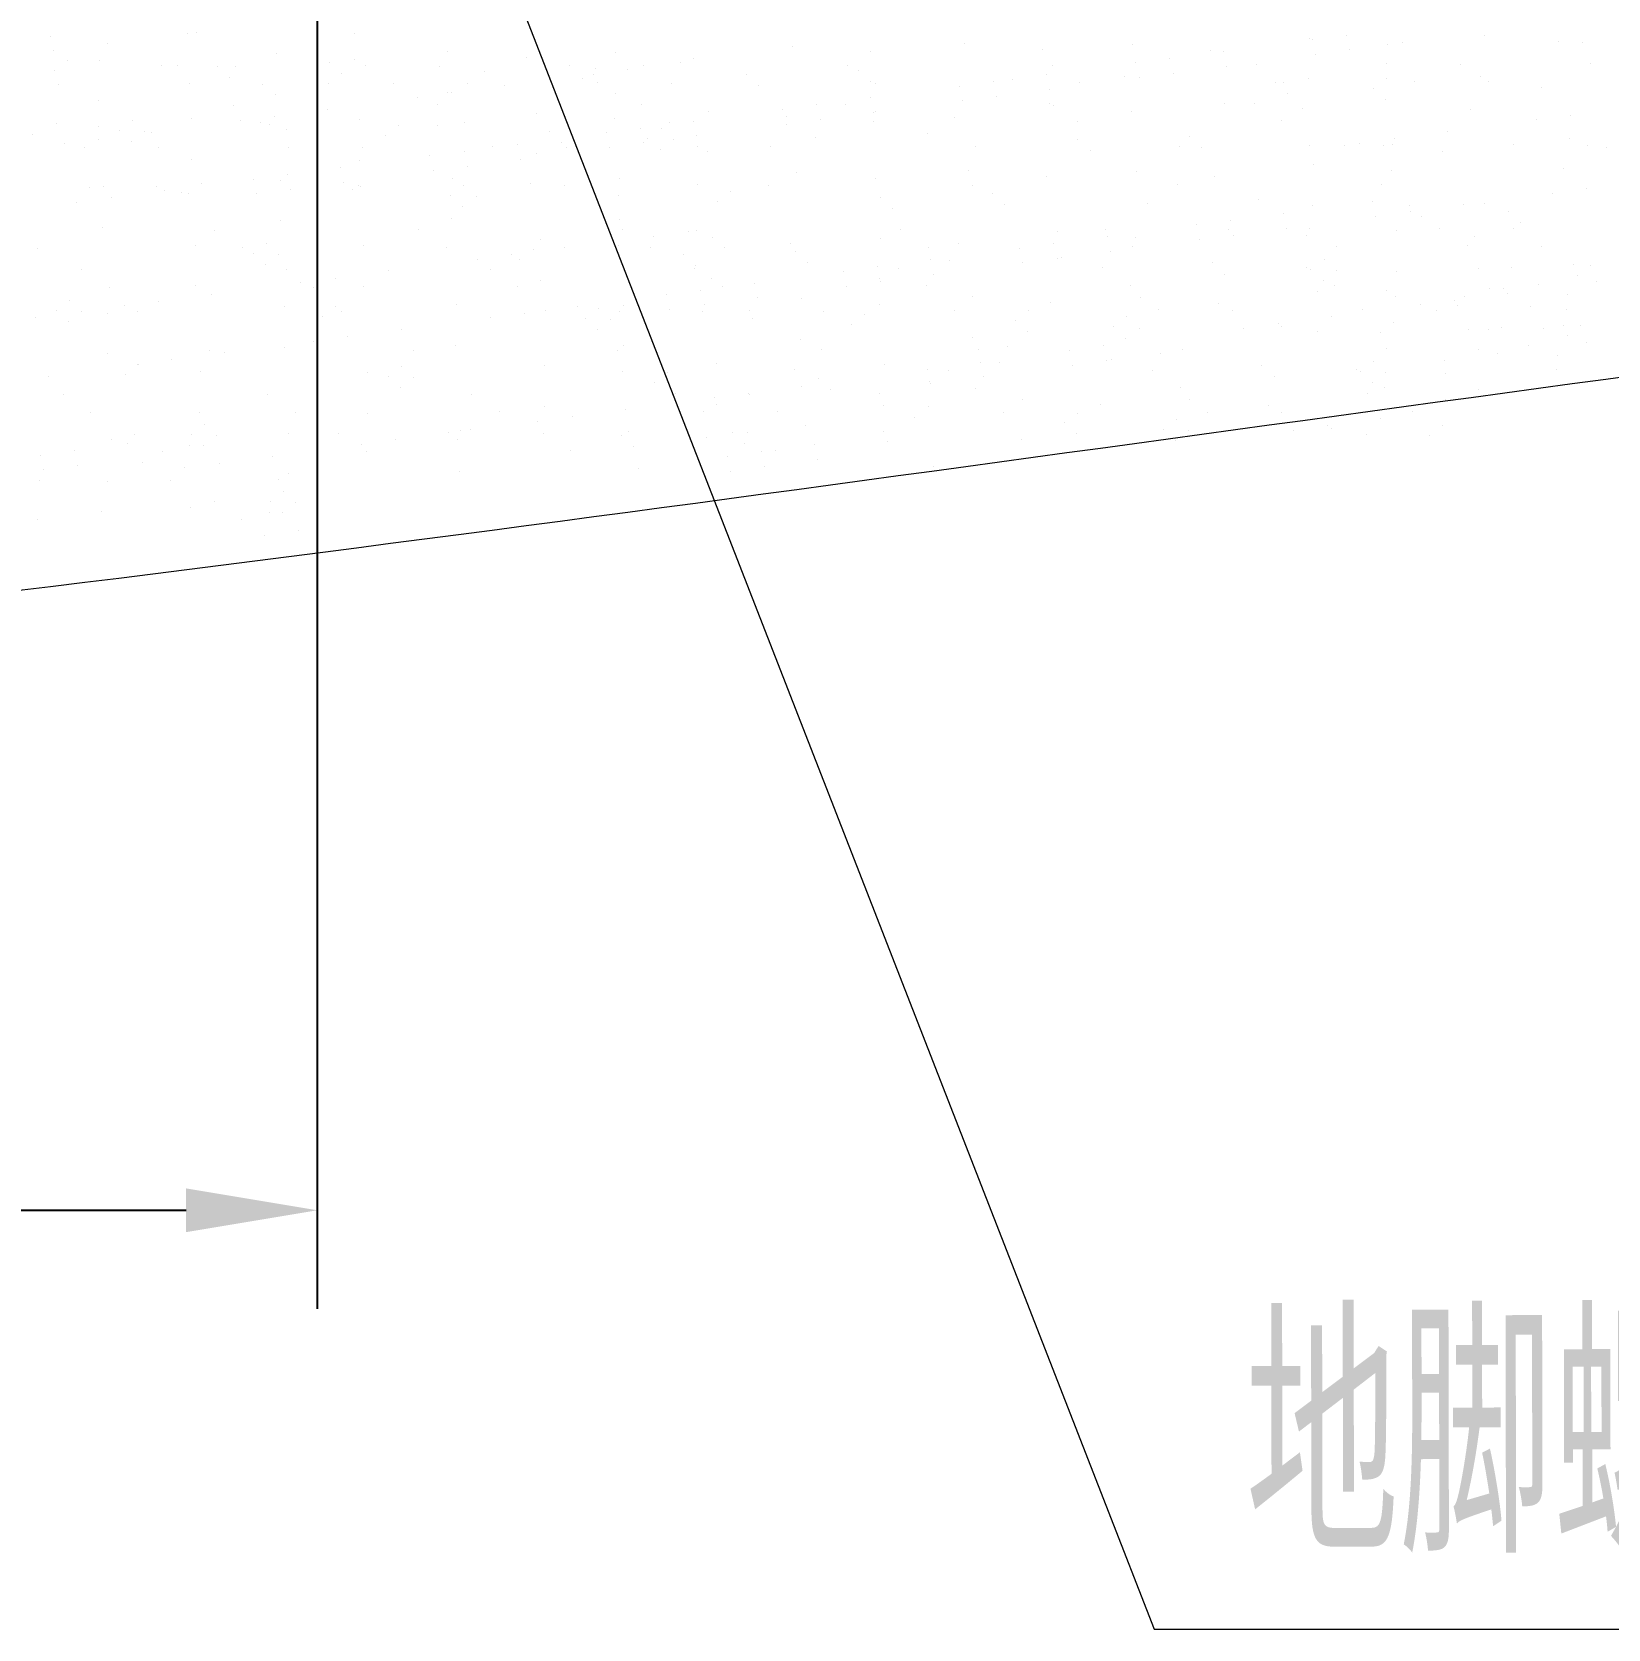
# Model space of a CAD drawing. Header units: millimetres. Extents: x -394 to 6212, y -2458 to 809.
# Drawn here: x 4897.46 to 4921.5, y -2286.55 to -2262.21 of the extents above; entities that cross this region are included whole.
import ezdxf

# ---------------------------------------------------------------- set-up
doc = ezdxf.new("R2010")
doc.units = ezdxf.units.MM
doc.layers.add('2', color=2, linetype='Continuous', lineweight=18, true_color=0xffff00)
doc.layers.add('LAYER2', color=2, linetype='Continuous', lineweight=25)
doc.styles.add('STYLE1', font='txt.shx', dxfattribs={"width": 0.67, "bigfont": 'hztxt.shx'})

msp = doc.modelspace()

# ---------------------------------------------------------------- linework, layer by layer
at = {"layer": '2'}
for p, q in [((4897.4755, -2242.6919), (4914.57952, -2286.5549)), ((4897.74722, -2262.27005), (4897.74722, -2262.27005)), ((4899.83178, -2262.22421), (4899.83178, -2262.22421)), ((4899.96658, -2262.2098), (4899.96658, -2262.2098)), ((4902.38987, -2262.23648), (4902.38987, -2262.23648)), ((4916.94317, -2262.30547), (4916.94317, -2262.30547)), ((4916.99111, -2262.3257), (4916.99111, -2262.3257)), ((4917.51162, -2262.25717), (4917.51162, -2262.25717)), ((4919.61253, -2262.26478), (4919.61253, -2262.26478)), ((4897.79531, -2262.49565), (4897.79531, -2262.49565)), ((4898.6083, -2262.38862), (4898.6083, -2262.38862)), ((4901.19002, -2262.54233), (4901.19002, -2262.54233)), ((4903.80761, -2262.50894), (4903.80761, -2262.50894)), ((4906.3657, -2262.52121), (4906.3657, -2262.52121)), ((4909.0666, -2262.4239), (4909.0666, -2262.4239)), ((4910.25809, -2262.51086), (4910.25809, -2262.51086)), ((4911.68419, -2262.39051), (4911.68419, -2262.39051)), ((4912.87568, -2262.47747), (4912.87568, -2262.47747)), ((4914.24228, -2262.40278), (4914.24228, -2262.40278)), ((4915.43377, -2262.48974), (4915.43377, -2262.48974)), ((4915.63283, -2262.50452), (4915.63283, -2262.50452)), ((4917.03921, -2262.55129), (4917.03921, -2262.55129)), ((4917.55972, -2262.48277), (4917.55972, -2262.48277)), ((4918.13466, -2262.39243), (4918.13466, -2262.39243)), ((4918.3727, -2262.37574), (4918.3727, -2262.37574)), ((4920.75225, -2262.35904), (4920.75225, -2262.35904)), ((4921.11697, -2262.36245), (4921.11697, -2262.36245)), ((4897.80131, -2262.79128), (4897.80131, -2262.79128)), ((4898.0004, -2262.63934), (4898.0004, -2262.63934)), ((4898.48913, -2262.63964), (4898.48913, -2262.63964)), ((4899.43858, -2262.72639), (4899.43858, -2262.72639)), ((4899.68062, -2262.72659), (4899.68062, -2262.72659)), ((4900.29831, -2262.72798), (4900.29831, -2262.72798)), ((4900.56469, -2262.73501), (4900.56469, -2262.73501)), ((4901.80276, -2262.82565), (4901.80276, -2262.82565)), ((4902.00185, -2262.67372), (4902.00185, -2262.67372)), ((4902.38151, -2262.62928), (4902.38151, -2262.62928)), ((4902.55272, -2262.72073), (4902.55272, -2262.72073)), ((4903.67883, -2262.72935), (4903.67883, -2262.72935)), ((4904.35875, -2262.8164), (4904.35875, -2262.8164)), ((4904.99911, -2262.59589), (4904.99911, -2262.59589)), ((4905.66686, -2262.71507), (4905.66686, -2262.71507)), ((4906.06228, -2262.76213), (4906.06228, -2262.76213)), ((4906.54836, -2262.78244), (4906.54836, -2262.78244)), ((4906.79297, -2262.72369), (4906.79297, -2262.72369)), ((4907.36135, -2262.67541), (4907.36135, -2262.67541)), ((4907.5572, -2262.60816), (4907.5572, -2262.60816)), ((4909.90711, -2262.71803), (4909.90711, -2262.71803)), ((4910.06373, -2262.7965), (4910.06373, -2262.7965)), ((4913.02126, -2262.71237), (4913.02126, -2262.71237)), ((4914.29934, -2262.68008), (4914.29934, -2262.68008)), ((4914.81985, -2262.61155), (4914.81985, -2262.61155)), ((4915.68093, -2262.73012), (4915.68093, -2262.73012)), ((4916.1354, -2262.70671), (4916.1354, -2262.70671)), ((4918.12343, -2262.69243), (4918.12343, -2262.69243)), ((4919.24954, -2262.70105), (4919.24954, -2262.70105)), ((4921.23757, -2262.68677), (4921.23757, -2262.68677)), ((4897.87224, -2263.00931), (4897.87224, -2263.00931)), ((4899.86027, -2262.99504), (4899.86027, -2262.99504)), ((4900.48263, -2262.89688), (4900.48263, -2262.89688)), ((4900.98638, -2263.00366), (4900.98638, -2263.00366)), ((4901.98708, -2262.99455), (4901.98708, -2262.99455)), ((4902.18617, -2262.84261), (4902.18617, -2262.84261)), ((4902.97442, -2262.98938), (4902.97442, -2262.98938)), ((4904.10053, -2262.998), (4904.10053, -2262.998)), ((4904.66958, -2263.02979), (4904.66958, -2263.02979)), ((4905.86319, -2262.91407), (4905.86319, -2262.91407)), ((4906.02785, -2262.85097), (4906.02785, -2262.85097)), ((4906.08856, -2262.98372), (4906.08856, -2262.98372)), ((4907.21467, -2262.99234), (4907.21467, -2262.99234)), ((4908.3602, -2262.85077), (4908.3602, -2262.85077)), ((4908.54452, -2263.01967), (4908.54452, -2263.01967)), ((4910.24805, -2262.9654), (4910.24805, -2262.9654)), ((4910.32881, -2262.98668), (4910.32881, -2262.98668)), ((4911.60757, -2263.03445), (4911.60757, -2263.03445)), ((4912.12808, -2262.96593), (4912.12808, -2262.96593)), ((4912.42063, -2262.93919), (4912.42063, -2262.93919)), ((4912.94106, -2262.8589), (4912.94106, -2262.8589)), ((4913.44295, -2262.98102), (4913.44295, -2262.98102)), ((4914.12416, -2262.88492), (4914.12416, -2262.88492)), ((4914.34744, -2262.90567), (4914.34744, -2262.90567)), ((4914.86795, -2262.83715), (4914.86795, -2262.83715)), ((4916.42208, -2262.97356), (4916.42208, -2262.97356)), ((4916.55709, -2262.97536), (4916.55709, -2262.97536)), ((4916.93712, -2262.92495), (4916.93712, -2262.92495)), ((4917.92653, -2263.07123), (4917.92653, -2263.07123)), ((4918.12562, -2262.91929), (4918.12562, -2262.91929)), ((4918.54512, -2262.96108), (4918.54512, -2262.96108)), ((4919.55471, -2262.89156), (4919.55471, -2262.89156)), ((4919.67124, -2262.9697), (4919.67124, -2262.9697)), ((4920.48251, -2263.06198), (4920.48251, -2263.06198)), ((4898.48308, -2263.25911), (4898.48308, -2263.25911)), ((4901.18397, -2263.1618), (4901.18397, -2263.1618)), ((4903.33608, -2263.20534), (4903.33608, -2263.20534)), ((4903.64496, -2263.31786), (4903.64496, -2263.31786)), ((4903.80156, -2263.12841), (4903.80156, -2263.12841)), ((4903.85659, -2263.13682), (4903.85659, -2263.13682)), ((4906.35965, -2263.14068), (4906.35965, -2263.14068)), ((4906.7591, -2263.3122), (4906.7591, -2263.3122)), ((4909.87325, -2263.30655), (4909.87325, -2263.30655)), ((4910.24929, -2263.21328), (4910.24929, -2263.21328)), ((4911.65566, -2263.26005), (4911.65566, -2263.26005)), ((4912.17617, -2263.19153), (4912.17617, -2263.19153)), ((4912.98739, -2263.30089), (4912.98739, -2263.30089)), ((4912.98916, -2263.08449), (4912.98916, -2263.08449)), ((4915.65397, -2263.29471), (4915.65397, -2263.29471)), ((4916.10153, -2263.29523), (4916.10153, -2263.29523)), ((4916.6064, -2263.14246), (4916.6064, -2263.14246)), ((4918.11085, -2263.24013), (4918.11085, -2263.24013)), ((4898.99572, -2263.55139), (4898.99572, -2263.55139)), ((4899.90082, -2263.53156), (4899.90082, -2263.53156)), ((4900.53082, -2263.32352), (4900.53082, -2263.32352)), ((4900.64431, -2263.55972), (4900.64431, -2263.55972)), ((4901.16482, -2263.4912), (4901.16482, -2263.4912)), ((4901.9778, -2263.38416), (4901.9778, -2263.38416)), ((4902.45891, -2263.54383), (4902.45891, -2263.54383)), ((4905.1598, -2263.44653), (4905.1598, -2263.44653)), ((4906.3513, -2263.53348), (4906.3513, -2263.53348)), ((4907.7774, -2263.41314), (4907.7774, -2263.41314)), ((4908.9158, -2263.38883), (4908.9158, -2263.38883)), ((4908.96889, -2263.50009), (4908.96889, -2263.50009)), ((4909.4363, -2263.32031), (4909.4363, -2263.32031)), ((4909.4844, -2263.5459), (4909.4844, -2263.5459)), ((4910.29738, -2263.43887), (4910.29738, -2263.43887)), ((4910.33549, -2263.42541), (4910.33549, -2263.42541)), ((4911.52698, -2263.51236), (4911.52698, -2263.51236)), ((4913.03638, -2263.3281), (4913.03638, -2263.3281)), ((4914.22787, -2263.41505), (4914.22787, -2263.41505)), ((4916.84546, -2263.38167), (4916.84546, -2263.38167)), ((4919.40355, -2263.39393), (4919.40355, -2263.39393)), ((4920.40871, -2263.54684), (4920.40871, -2263.54684)), ((4920.92922, -2263.47831), (4920.92922, -2263.47831)), ((4897.47651, -2263.77455), (4897.47651, -2263.77455)), ((4897.83837, -2263.59783), (4897.83837, -2263.59783)), ((4898.47472, -2263.65191), (4898.47472, -2263.65191)), ((4898.79663, -2263.70332), (4898.79663, -2263.70332)), ((4899.18004, -2263.72029), (4899.18004, -2263.72029)), ((4899.28603, -2263.73854), (4899.28603, -2263.73854)), ((4900.95252, -2263.59217), (4900.95252, -2263.59217)), ((4901.09232, -2263.61852), (4901.09232, -2263.61852)), ((4901.35262, -2263.69407), (4901.35262, -2263.69407)), ((4902.85707, -2263.79174), (4902.85707, -2263.79174)), ((4903.05615, -2263.63981), (4903.05615, -2263.63981)), ((4903.6504, -2263.63079), (4903.6504, -2263.63079)), ((4904.06666, -2263.58651), (4904.06666, -2263.58651)), ((4905.35407, -2263.72845), (4905.35407, -2263.72845)), ((4906.22402, -2263.74321), (4906.22402, -2263.74321)), ((4906.74453, -2263.67469), (4906.74453, -2263.67469)), ((4907.0576, -2263.67418), (4907.0576, -2263.67418)), ((4907.1808, -2263.58085), (4907.1808, -2263.58085)), ((4907.55752, -2263.56765), (4907.55752, -2263.56765)), ((4907.60561, -2263.79325), (4907.60561, -2263.79325)), ((4908.96389, -2263.61443), (4908.96389, -2263.61443)), ((4910.29494, -2263.5752), (4910.29494, -2263.5752)), ((4911.11804, -2263.7626), (4911.11804, -2263.7626)), ((4913.40908, -2263.56954), (4913.40908, -2263.56954)), ((4915.11949, -2263.79697), (4915.11949, -2263.79697)), ((4916.52323, -2263.56388), (4916.52323, -2263.56388)), ((4919.05044, -2263.72566), (4919.05044, -2263.72566)), ((4897.95254, -2263.9141), (4897.95254, -2263.9141)), ((4898.26424, -2263.96783), (4898.26424, -2263.96783)), ((4898.47304, -2263.84557), (4898.47304, -2263.84557)), ((4898.98095, -2263.87222), (4898.98095, -2263.87222)), ((4899.39035, -2263.97645), (4899.39035, -2263.97645)), ((4901.37838, -2263.96217), (4901.37838, -2263.96217)), ((4902.50449, -2263.97079), (4902.50449, -2263.97079)), ((4904.05276, -2264.02906), (4904.05276, -2264.02906)), ((4904.49252, -2263.95652), (4904.49252, -2263.95652)), ((4904.86574, -2263.92203), (4904.86574, -2263.92203)), ((4905.53839, -2263.89734), (4905.53839, -2263.89734)), ((4905.61863, -2263.96514), (4905.61863, -2263.96514)), ((4906.27212, -2263.96881), (4906.27212, -2263.96881)), ((4906.79263, -2263.90028), (4906.79263, -2263.90028)), ((4906.85852, -2263.82611), (4906.85852, -2263.82611)), ((4907.04284, -2263.99501), (4907.04284, -2263.99501)), ((4907.24192, -2263.84308), (4907.24192, -2263.84308)), ((4907.60666, -2263.95086), (4907.60666, -2263.95086)), ((4907.77135, -2264.03261), (4907.77135, -2264.03261)), ((4908.73277, -2263.95948), (4908.73277, -2263.95948)), ((4909.4145, -2263.81686), (4909.4145, -2263.81686)), ((4911.84692, -2263.95382), (4911.84692, -2263.95382)), ((4913.41595, -2263.85123), (4913.41595, -2263.85123)), ((4913.60027, -2264.02013), (4913.60027, -2264.02013)), ((4914.96106, -2263.94816), (4914.96106, -2263.94816)), ((4915.30381, -2263.96587), (4915.30381, -2263.96587)), ((4916.94909, -2263.93388), (4916.94909, -2263.93388)), ((4917.47639, -2263.93965), (4917.47639, -2263.93965)), ((4917.71694, -2263.90122), (4917.71694, -2263.90122)), ((4918.0752, -2263.9425), (4918.0752, -2263.9425)), ((4918.20601, -2263.92645), (4918.20601, -2263.92645)), ((4918.23745, -2263.83269), (4918.23745, -2263.83269)), ((4918.98084, -2264.03732), (4918.98084, -2264.03732)), ((4920.06323, -2263.92822), (4920.06323, -2263.92822)), ((4920.9069, -2263.82914), (4920.9069, -2263.82914)), ((4921.18934, -2263.93684), (4921.18934, -2263.93684)), ((4921.47784, -2263.97402), (4921.47784, -2263.97402)), ((4899.89477, -2264.15104), (4899.89477, -2264.15104)), ((4902.17397, -2264.27641), (4902.17397, -2264.27641)), ((4902.45286, -2264.16331), (4902.45286, -2264.16331)), ((4903.53225, -2264.09759), (4903.53225, -2264.09759)), ((4904.10085, -2264.25466), (4904.10085, -2264.25466)), ((4904.91384, -2264.14763), (4904.91384, -2264.14763)), ((4905.15376, -2264.066), (4905.15376, -2264.066)), ((4917.00616, -2264.2323), (4917.00616, -2264.2323)), ((4920.81525, -2264.28586), (4920.81525, -2264.28586)), ((4900.05003, -2264.51748), (4900.05003, -2264.51748)), ((4900.84048, -2264.45197), (4900.84048, -2264.45197)), ((4901.25301, -2264.46915), (4901.25301, -2264.46915)), ((4901.36099, -2264.38344), (4901.36099, -2264.38344)), ((4902.22207, -2264.50201), (4902.22207, -2264.50201)), ((4903.58035, -2264.32319), (4903.58035, -2264.32319)), ((4903.87061, -2264.43576), (4903.87061, -2264.43576)), ((4905.0621, -2264.52272), (4905.0621, -2264.52272)), ((4906.4287, -2264.44803), (4906.4287, -2264.44803)), ((4907.62019, -2264.53499), (4907.62019, -2264.53499)), ((4909.12959, -2264.35072), (4909.12959, -2264.35072)), ((4910.32108, -2264.43768), (4910.32108, -2264.43768)), ((4911.74718, -2264.31734), (4911.74718, -2264.31734)), ((4912.93867, -2264.40429), (4912.93867, -2264.40429)), ((4914.30527, -2264.32961), (4914.30527, -2264.32961)), ((4914.92719, -2264.53668), (4914.92719, -2264.53668)), ((4915.49676, -2264.41656), (4915.49676, -2264.41656)), ((4918.04133, -2264.53102), (4918.04133, -2264.53102)), ((4918.19766, -2264.31925), (4918.19766, -2264.31925)), ((4898.34649, -2264.57175), (4898.34649, -2264.57175)), ((4898.55212, -2264.56646), (4898.55212, -2264.56646)), ((4898.66921, -2264.73782), (4898.66921, -2264.73782)), ((4899.35648, -2264.56497), (4899.35648, -2264.56497)), ((4899.4822, -2264.63079), (4899.4822, -2264.63079)), ((4899.74361, -2264.65341), (4899.74361, -2264.65341)), ((4899.85094, -2264.66942), (4899.85094, -2264.66942)), ((4900.88857, -2264.67757), (4900.88857, -2264.67757)), ((4901.40908, -2264.60904), (4901.40908, -2264.60904)), ((4902.34794, -2264.60612), (4902.34794, -2264.60612)), ((4902.44451, -2264.55611), (4902.44451, -2264.55611)), ((4902.47062, -2264.55931), (4902.47062, -2264.55931)), ((4903.85239, -2264.70379), (4903.85239, -2264.70379)), ((4904.05148, -2264.55186), (4904.05148, -2264.55186)), ((4904.2358, -2264.72075), (4904.2358, -2264.72075)), ((4905.58476, -2264.55365), (4905.58476, -2264.55365)), ((4906.40838, -2264.69454), (4906.40838, -2264.69454)), ((4908.11191, -2264.64027), (4908.11191, -2264.64027)), ((4908.6989, -2264.54799), (4908.6989, -2264.54799)), ((4910.40983, -2264.72891), (4910.40983, -2264.72891)), ((4911.81305, -2264.54233), (4911.81305, -2264.54233)), ((4912.11336, -2264.67465), (4912.11336, -2264.67465)), ((4916.1738, -2264.76306), (4916.1738, -2264.76306)), ((4920.65298, -2264.66468), (4920.65298, -2264.66468)), ((4921.17349, -2264.59616), (4921.17349, -2264.59616)), ((4898.1487, -2264.80635), (4898.1487, -2264.80635)), ((4904.03671, -2264.87269), (4904.03671, -2264.87269)), ((4907.91282, -2264.79221), (4907.91282, -2264.79221)), ((4910.59415, -2264.89781), (4910.59415, -2264.89781)), ((4912.29768, -2264.84354), (4912.29768, -2264.84354)), ((4914.47026, -2264.81733), (4914.47026, -2264.81733)), ((4916.55483, -2264.97229), (4916.55483, -2264.97229)), ((4917.00011, -2264.85177), (4917.00011, -2264.85177)), ((4917.91311, -2264.79346), (4917.91311, -2264.79346)), ((4917.96121, -2265.01906), (4917.96121, -2265.01906)), ((4918.47171, -2264.8517), (4918.47171, -2264.8517)), ((4918.48171, -2264.95054), (4918.48171, -2264.95054)), ((4918.65603, -2265.0206), (4918.65603, -2265.0206)), ((4919.2947, -2264.8435), (4919.2947, -2264.8435)), ((4919.6177, -2264.81838), (4919.6177, -2264.81838)), ((4919.97616, -2264.94937), (4919.97616, -2264.94937)), ((4898.54607, -2265.18593), (4898.54607, -2265.18593)), ((4900.24621, -2265.23049), (4900.24621, -2265.23049)), ((4901.24696, -2265.08862), (4901.24696, -2265.08862)), ((4903.36035, -2265.22483), (4903.36035, -2265.22483)), ((4903.86456, -2265.05524), (4903.86456, -2265.05524)), ((4906.42265, -2265.0675), (4906.42265, -2265.0675)), ((4906.47449, -2265.21917), (4906.47449, -2265.21917)), ((4907.47036, -2265.25021), (4907.47036, -2265.25021)), ((4907.6006, -2265.22779), (4907.6006, -2265.22779)), ((4910.71474, -2265.22213), (4910.71474, -2265.22213)), ((4913.09937, -2265.25492), (4913.09937, -2265.25492)), ((4913.82888, -2265.21647), (4913.82888, -2265.21647)), ((4915.22134, -2265.14784), (4915.22134, -2265.14784)), ((4915.71696, -2265.22153), (4915.71696, -2265.22153)), ((4915.74185, -2265.07932), (4915.74185, -2265.07932)), ((4916.60293, -2265.19788), (4916.60293, -2265.19788)), ((4916.94303, -2265.21081), (4916.94303, -2265.21081)), ((4918.27505, -2265.2338), (4918.27505, -2265.2338)), ((4918.93106, -2265.19653), (4918.93106, -2265.19653)), ((4920.05717, -2265.20515), (4920.05717, -2265.20515)), ((4920.16048, -2265.11827), (4920.16048, -2265.11827)), ((4897.55376, -2265.5048), (4897.55376, -2265.5048)), ((4899.96382, -2265.45839), (4899.96382, -2265.45839)), ((4900.6679, -2265.49914), (4900.6679, -2265.49914)), ((4901.04535, -2265.42953), (4901.04535, -2265.42953)), ((4902.5219, -2265.47066), (4902.5219, -2265.47066)), ((4903.78204, -2265.49348), (4903.78204, -2265.49348)), ((4905.2228, -2265.37335), (4905.2228, -2265.37335)), ((4905.59157, -2265.49755), (4905.59157, -2265.49755)), ((4906.41429, -2265.4603), (4906.41429, -2265.4603)), ((4906.89619, -2265.48782), (4906.89619, -2265.48782)), ((4906.94985, -2265.31873), (4906.94985, -2265.31873)), ((4907.84039, -2265.33996), (4907.84039, -2265.33996)), ((4908.0223, -2265.49644), (4908.0223, -2265.49644)), ((4909.03188, -2265.42692), (4909.03188, -2265.42692)), ((4910.39848, -2265.35223), (4910.39848, -2265.35223)), ((4911.13644, -2265.49078), (4911.13644, -2265.49078)), ((4911.58997, -2265.43919), (4911.58997, -2265.43919)), ((4912.52956, -2265.50222), (4912.52956, -2265.50222)), ((4913.05007, -2265.4337), (4913.05007, -2265.4337)), ((4913.86306, -2265.32666), (4913.86306, -2265.32666)), ((4914.25058, -2265.48512), (4914.25058, -2265.48512)), ((4914.29087, -2265.34188), (4914.29087, -2265.34188)), ((4915.26943, -2265.37344), (4915.26943, -2265.37344)), ((4915.78994, -2265.30491), (4915.78994, -2265.30491)), ((4916.90846, -2265.30849), (4916.90846, -2265.30849)), ((4917.36472, -2265.47946), (4917.36472, -2265.47946)), ((4919.35275, -2265.46518), (4919.35275, -2265.46518)), ((4919.46655, -2265.32076), (4919.46655, -2265.32076)), ((4920.47886, -2265.4738), (4920.47886, -2265.4738)), ((4900.84626, -2265.58146), (4900.84626, -2265.58146)), ((4901.03058, -2265.75036), (4901.03058, -2265.75036)), ((4901.22967, -2265.59843), (4901.22967, -2265.59843)), ((4904.25808, -2265.67311), (4904.25808, -2265.67311)), ((4904.77859, -2265.60459), (4904.77859, -2265.60459)), ((4904.9067, -2265.66988), (4904.9067, -2265.66988)), ((4905.10578, -2265.51795), (4905.10578, -2265.51795)), ((4907.4037, -2265.60659), (4907.4037, -2265.60659)), ((4909.10724, -2265.55232), (4909.10724, -2265.55232)), ((4909.29155, -2265.72122), (4909.29155, -2265.72122)), ((4911.17128, -2265.68104), (4911.17128, -2265.68104)), ((4911.46413, -2265.695), (4911.46413, -2265.695)), ((4912.57766, -2265.72782), (4912.57766, -2265.72782)), ((4913.09817, -2265.65929), (4913.09817, -2265.65929)), ((4913.16767, -2265.64074), (4913.16767, -2265.64074)), ((4913.91115, -2265.55226), (4913.91115, -2265.55226)), ((4915.46559, -2265.72938), (4915.46559, -2265.72938)), ((4917.16912, -2265.67511), (4917.16912, -2265.67511)), ((4898.22431, -2265.83328), (4898.22431, -2265.83328)), ((4901.33845, -2265.82763), (4901.33845, -2265.82763)), ((4902.08681, -2265.95896), (4902.08681, -2265.95896)), ((4902.8998, -2265.85193), (4902.8998, -2265.85193)), ((4904.45259, -2265.82197), (4904.45259, -2265.82197)), ((4905.21675, -2265.99282), (4905.21675, -2265.99282)), ((4907.56673, -2265.81631), (4907.56673, -2265.81631)), ((4907.58802, -2265.77548), (4907.58802, -2265.77548)), ((4907.83434, -2265.95943), (4907.83434, -2265.95943)), ((4909.83779, -2265.8566), (4909.83779, -2265.8566)), ((4910.3583, -2265.78807), (4910.3583, -2265.78807)), ((4910.39243, -2265.9717), (4910.39243, -2265.9717)), ((4910.68087, -2265.81065), (4910.68087, -2265.81065)), ((4911.21938, -2265.90664), (4911.21938, -2265.90664)), ((4913.79502, -2265.80499), (4913.79502, -2265.80499)), ((4915.6499, -2265.89827), (4915.6499, -2265.89827)), ((4916.90916, -2265.79933), (4916.90916, -2265.79933)), ((4916.97003, -2265.82704), (4916.97003, -2265.82704)), ((4917.15435, -2265.99594), (4917.15435, -2265.99594)), ((4917.35344, -2265.84401), (4917.35344, -2265.84401)), ((4918.269, -2265.85328), (4918.269, -2265.85328)), ((4919.52602, -2265.81779), (4919.52602, -2265.81779)), ((4920.0233, -2265.79367), (4920.0233, -2265.79367)), ((4920.9699, -2265.75597), (4920.9699, -2265.75597)), ((4921.03047, -2265.91546), (4921.03047, -2265.91546)), ((4921.22955, -2265.76353), (4921.22955, -2265.76353)), ((4898.646, -2266.10193), (4898.646, -2266.10193)), ((4899.95777, -2266.07786), (4899.95777, -2266.07786)), ((4900.20803, -2266.20631), (4900.20803, -2266.20631)), ((4901.56631, -2266.02749), (4901.56631, -2266.02749)), ((4901.76014, -2266.09627), (4901.76014, -2266.09627)), ((4902.51586, -2266.09013), (4902.51586, -2266.09013)), ((4904.87429, -2266.09062), (4904.87429, -2266.09062)), ((4907.14602, -2266.21098), (4907.14602, -2266.21098)), ((4907.66653, -2266.14245), (4907.66653, -2266.14245)), ((4907.98843, -2266.08496), (4907.98843, -2266.08496)), ((4908.47951, -2266.03542), (4908.47951, -2266.03542)), ((4909.88589, -2266.0822), (4909.88589, -2266.0822)), ((4910.4064, -2266.01367), (4910.4064, -2266.01367)), ((4911.10257, -2266.0793), (4911.10257, -2266.0793)), ((4914.21671, -2266.07364), (4914.21671, -2266.07364)), ((4917.06916, -2266.15912), (4917.06916, -2266.15912)), ((4917.33085, -2266.06798), (4917.33085, -2266.06798)), ((4918.12038, -2266.15386), (4918.12038, -2266.15386)), ((4919.31187, -2266.24081), (4919.31187, -2266.24081)), ((4919.68675, -2266.12573), (4919.68675, -2266.12573)), ((4919.9025, -2266.12521), (4919.9025, -2266.12521)), ((4919.97243, -2266.19343), (4919.97243, -2266.19343)), ((4920.445, -2266.06232), (4920.445, -2266.06232)), ((4920.87824, -2266.21269), (4920.87824, -2266.21269)), ((4921.33071, -2266.01461), (4921.33071, -2266.01461)), ((4897.84014, -2266.45914), (4897.84014, -2266.45914)), ((4898.03922, -2266.30721), (4898.03922, -2266.30721)), ((4898.22354, -2266.4761), (4898.22354, -2266.4761)), ((4898.87453, -2266.38187), (4898.87453, -2266.38187)), ((4899.07186, -2266.47194), (4899.07186, -2266.47194)), ((4899.39504, -2266.31334), (4899.39504, -2266.31334)), ((4901.31601, -2266.39597), (4901.31601, -2266.39597)), ((4902.09966, -2266.39563), (4902.09966, -2266.39563)), ((4902.18601, -2266.46628), (4902.18601, -2266.46628)), ((4903.9336, -2266.36259), (4903.9336, -2266.36259)), ((4905.30015, -2266.46062), (4905.30015, -2266.46062)), ((4905.78774, -2266.3898), (4905.78774, -2266.3898)), ((4906.10111, -2266.43), (4906.10111, -2266.43)), ((4906.42626, -2266.46924), (4906.42626, -2266.46924)), ((4906.49169, -2266.37486), (4906.49169, -2266.37486)), ((4907.19411, -2266.43658), (4907.19411, -2266.43658)), ((4907.68318, -2266.46181), (4907.68318, -2266.46181)), ((4907.71462, -2266.36805), (4907.71462, -2266.36805)), ((4908.41429, -2266.45496), (4908.41429, -2266.45496)), ((4908.52761, -2266.26102), (4908.52761, -2266.26102)), ((4909.19258, -2266.27755), (4909.19258, -2266.27755)), ((4909.5404, -2266.46358), (4909.5404, -2266.46358)), ((4910.38408, -2266.3645), (4910.38408, -2266.3645)), ((4911.52843, -2266.4493), (4911.52843, -2266.4493)), ((4911.81017, -2266.24416), (4911.81017, -2266.24416)), ((4912.65454, -2266.45792), (4912.65454, -2266.45792)), ((4913.00167, -2266.33111), (4913.00167, -2266.33111)), ((4914.36826, -2266.25643), (4914.36826, -2266.25643)), ((4914.64257, -2266.44364), (4914.64257, -2266.44364)), ((4915.55976, -2266.34338), (4915.55976, -2266.34338)), ((4915.76869, -2266.45226), (4915.76869, -2266.45226)), ((4917.75672, -2266.43798), (4917.75672, -2266.43798)), ((4918.26065, -2266.24608), (4918.26065, -2266.24608)), ((4918.63894, -2266.36899), (4918.63894, -2266.36899)), ((4918.88283, -2266.4466), (4918.88283, -2266.4466)), ((4919.15945, -2266.30046), (4919.15945, -2266.30046)), ((4919.19808, -2266.38524), (4919.19808, -2266.38524)), ((4920.32419, -2266.39386), (4920.32419, -2266.39386)), ((4920.87086, -2266.43232), (4920.87086, -2266.43232)), ((4897.51625, -2266.56069), (4897.51625, -2266.56069)), ((4898.02446, -2266.62804), (4898.02446, -2266.62804)), ((4898.61511, -2266.49328), (4898.61511, -2266.49328)), ((4901.90057, -2266.54756), (4901.90057, -2266.54756)), ((4904.45425, -2266.56536), (4904.45425, -2266.56536)), ((4904.97475, -2266.49683), (4904.97475, -2266.49683)), ((4905.90202, -2266.58193), (4905.90202, -2266.58193)), ((4906.28543, -2266.59889), (4906.28543, -2266.59889)), ((4908.45801, -2266.57268), (4908.45801, -2266.57268)), ((4909.96246, -2266.67035), (4909.96246, -2266.67035)), ((4910.16154, -2266.51842), (4910.16154, -2266.51842)), ((4912.45946, -2266.60705), (4912.45946, -2266.60705)), ((4913.96391, -2266.70472), (4913.96391, -2266.70472)), ((4914.16299, -2266.55279), (4914.16299, -2266.55279)), ((4914.34731, -2266.72168), (4914.34731, -2266.72168)), ((4915.94717, -2266.72336), (4915.94717, -2266.72336)), ((4916.46767, -2266.65484), (4916.46767, -2266.65484)), ((4916.51989, -2266.69547), (4916.51989, -2266.69547)), ((4917.28066, -2266.54781), (4917.28066, -2266.54781)), ((4918.22343, -2266.6412), (4918.22343, -2266.6412)), ((4919.86863, -2266.71372), (4919.86863, -2266.71372)), ((4920.81522, -2266.67602), (4920.81522, -2266.67602)), ((4921.07488, -2266.68358), (4921.07488, -2266.68358)), ((4901.76247, -2266.91974), (4901.76247, -2266.91974)), ((4902.28298, -2266.85121), (4902.28298, -2266.85121)), ((4903.09597, -2266.74418), (4903.09597, -2266.74418)), ((4906.08634, -2266.75083), (4906.08634, -2266.75083)), ((4909.18653, -2266.89702), (4909.18653, -2266.89702)), ((4911.80412, -2266.86363), (4911.80412, -2266.86363)), ((4912.64378, -2266.77595), (4912.64378, -2266.77595)), ((4914.14823, -2266.87362), (4914.14823, -2266.87362)), ((4917.06311, -2266.77859), (4917.06311, -2266.77859)), ((4918.02434, -2266.79314), (4918.02434, -2266.79314)), ((4919.37135, -2266.73785), (4919.37135, -2266.73785)), ((4919.6807, -2266.74521), (4919.6807, -2266.74521)), ((4920.52134, -2266.72984), (4920.52134, -2266.72984)), ((4920.87579, -2266.83552), (4920.87579, -2266.83552)), ((4921.17604, -2266.93466), (4921.17604, -2266.93466)), ((4898.60906, -2267.11276), (4898.60906, -2267.11276)), ((4899.59121, -2267.20559), (4899.59121, -2267.20559)), ((4900.16411, -2267.06907), (4900.16411, -2267.06907)), ((4900.40419, -2267.09856), (4900.40419, -2267.09856)), ((4901.30996, -2267.01545), (4901.30996, -2267.01545)), ((4903.27825, -2267.06341), (4903.27825, -2267.06341)), ((4903.92755, -2266.98206), (4903.92755, -2266.98206)), ((4906.39239, -2267.05776), (4906.39239, -2267.05776)), ((4906.48564, -2266.99433), (4906.48564, -2266.99433)), ((4909.50653, -2267.0521), (4909.50653, -2267.0521)), ((4911.89314, -2267.05013), (4911.89314, -2267.05013)), ((4912.34668, -2266.99853), (4912.34668, -2266.99853)), ((4913.28627, -2267.06157), (4913.28627, -2267.06157)), ((4913.80678, -2266.99304), (4913.80678, -2266.99304)), ((4913.92437, -2267.20009), (4913.92437, -2267.20009)), ((4914.66786, -2267.11161), (4914.66786, -2267.11161)), ((4915.00728, -2267.04447), (4915.00728, -2267.04447)), ((4918.12143, -2267.03881), (4918.12143, -2267.03881)), ((4919.53208, -2267.04579), (4919.53208, -2267.04579)), ((4919.81776, -2267.11348), (4919.81776, -2267.11348)), ((4920.29032, -2266.98237), (4920.29032, -2266.98237)), ((4920.72357, -2267.13274), (4920.72357, -2267.13274)), ((4897.71242, -2267.45294), (4897.71242, -2267.45294)), ((4898.89444, -2267.42523), (4898.89444, -2267.42523)), ((4899.0707, -2267.27411), (4899.0707, -2267.27411)), ((4899.09353, -2267.2733), (4899.09353, -2267.2733)), ((4900.02681, -2267.38521), (4900.02681, -2267.38521)), ((4902.5849, -2267.39748), (4902.5849, -2267.39748)), ((4903.09498, -2267.30767), (4903.09498, -2267.30767)), ((4905.28579, -2267.30017), (4905.28579, -2267.30017)), ((4906.47728, -2267.38713), (4906.47728, -2267.38713)), ((4907.15542, -2267.39609), (4907.15542, -2267.39609)), ((4907.90338, -2267.26679), (4907.90338, -2267.26679)), ((4909.09488, -2267.35374), (4909.09488, -2267.35374)), ((4910.46147, -2267.27905), (4910.46147, -2267.27905)), ((4911.115, -2267.34742), (4911.115, -2267.34742)), ((4911.43758, -2267.37), (4911.43758, -2267.37)), ((4911.92799, -2267.24039), (4911.92799, -2267.24039)), ((4912.22084, -2267.25435), (4912.22084, -2267.25435)), ((4913.33436, -2267.28717), (4913.33436, -2267.28717)), ((4913.85487, -2267.21864), (4913.85487, -2267.21864)), ((4914.55172, -2267.36434), (4914.55172, -2267.36434)), ((4916.22229, -2267.28872), (4916.22229, -2267.28872)), ((4916.40661, -2267.45762), (4916.40661, -2267.45762)), ((4917.66586, -2267.35868), (4917.66586, -2267.35868)), ((4917.72674, -2267.38639), (4917.72674, -2267.38639)), ((4917.92582, -2267.23446), (4917.92582, -2267.23446)), ((4918.11014, -2267.40336), (4918.11014, -2267.40336)), ((4919.00478, -2267.22051), (4919.00478, -2267.22051)), ((4919.02571, -2267.41262), (4919.02571, -2267.41262)), ((4920.71619, -2267.35238), (4920.71619, -2267.35238)), ((4902.8959, -2267.45961), (4902.8959, -2267.45961)), ((4903.08022, -2267.6285), (4903.08022, -2267.6285)), ((4903.2793, -2267.47657), (4903.2793, -2267.47657)), ((4906.95633, -2267.54802), (4906.95633, -2267.54802)), ((4909.20534, -2267.61094), (4909.20534, -2267.61094)), ((4909.45333, -2267.48473), (4909.45333, -2267.48473)), ((4909.63765, -2267.65362), (4909.63765, -2267.65362)), ((4911.14913, -2267.53105), (4911.14913, -2267.53105)), ((4911.1631, -2267.57302), (4911.1631, -2267.57302)), ((4911.85927, -2267.63865), (4911.85927, -2267.63865)), ((4911.97608, -2267.46599), (4911.97608, -2267.46599)), ((4914.97342, -2267.63299), (4914.97342, -2267.63299)), ((4917.91106, -2267.55529), (4917.91106, -2267.55529)), ((4918.08756, -2267.62733), (4918.08756, -2267.62733)), ((4919.52603, -2267.66526), (4919.52603, -2267.66526)), ((4920.36667, -2267.64989), (4920.36667, -2267.64989)), ((4897.93969, -2267.74025), (4897.93969, -2267.74025)), ((4901.05383, -2267.73459), (4901.05383, -2267.73459)), ((4904.16798, -2267.72893), (4904.16798, -2267.72893)), ((4905.27974, -2267.91965), (4905.27974, -2267.91965)), ((4907.28212, -2267.72327), (4907.28212, -2267.72327)), ((4907.87185, -2267.7865), (4907.87185, -2267.7865)), ((4907.89733, -2267.88626), (4907.89733, -2267.88626)), ((4908.39236, -2267.71797), (4908.39236, -2267.71797)), ((4908.40823, -2267.73189), (4908.40823, -2267.73189)), ((4910.39626, -2267.71761), (4910.39626, -2267.71761)), ((4910.45542, -2267.89853), (4910.45542, -2267.89853)), ((4911.14078, -2267.92385), (4911.14078, -2267.92385)), ((4912.56688, -2267.80351), (4912.56688, -2267.80351)), ((4913.75837, -2267.89046), (4913.75837, -2267.89046)), ((4915.12497, -2267.81578), (4915.12497, -2267.81578)), ((4916.31646, -2267.90273), (4916.31646, -2267.90273)), ((4917.82586, -2267.71847), (4917.82586, -2267.71847)), ((4919.01735, -2267.80542), (4919.01735, -2267.80542)), ((4898.36139, -2268.0089), (4898.36139, -2268.0089)), ((4900.02076, -2268.00468), (4900.02076, -2268.00468)), ((4900.08886, -2268.18535), (4900.08886, -2268.18535)), ((4901.47553, -2268.00324), (4901.47553, -2268.00324)), ((4902.57885, -2268.01695), (4902.57885, -2268.01695)), ((4904.58967, -2267.99758), (4904.58967, -2267.99758)), ((4905.18007, -2268.14088), (4905.18007, -2268.14088)), ((4905.70058, -2268.07235), (4905.70058, -2268.07235)), ((4906.51357, -2267.96532), (4906.51357, -2267.96532)), ((4907.70381, -2267.99192), (4907.70381, -2267.99192)), ((4908.82993, -2268.00054), (4908.82993, -2268.00054)), ((4910.91825, -2268.07776), (4910.91825, -2268.07776)), ((4912.28514, -2268.00865), (4912.28514, -2268.00865)), ((4913.21616, -2268.1664), (4913.21616, -2268.1664)), ((4913.41125, -2268.01727), (4913.41125, -2268.01727)), ((4914.9197, -2268.11213), (4914.9197, -2268.11213)), ((4915.39928, -2268.00299), (4915.39928, -2268.00299)), ((4916.52539, -2268.01161), (4916.52539, -2268.01161)), ((4918.03736, -2268.10715), (4918.03736, -2268.10715)), ((4918.51342, -2267.99733), (4918.51342, -2267.99733)), ((4898.67811, -2268.42011), (4898.67811, -2268.42011)), ((4899.03194, -2268.33739), (4899.03194, -2268.33739)), ((4899.88977, -2268.33728), (4899.88977, -2268.33728)), ((4900.27317, -2268.35425), (4900.27317, -2268.35425)), ((4901.379, -2268.3228), (4901.379, -2268.3228)), ((4902.14608, -2268.33173), (4902.14608, -2268.33173)), ((4903.00881, -2268.42673), (4903.00881, -2268.42673)), ((4903.82179, -2268.3197), (4903.82179, -2268.3197)), ((4903.9502, -2268.4257), (4903.9502, -2268.4257)), ((4903.99659, -2268.28941), (4903.99659, -2268.28941)), ((4904.14929, -2268.27377), (4904.14929, -2268.27377)), ((4905.26022, -2268.32607), (4905.26022, -2268.32607)), ((4906.44721, -2268.3624), (4906.44721, -2268.3624)), ((4906.55468, -2268.30168), (4906.55468, -2268.30168)), ((4907.74618, -2268.38863), (4907.74618, -2268.38863)), ((4908.15074, -2268.30814), (4908.15074, -2268.30814)), ((4908.37436, -2268.32041), (4908.37436, -2268.32041)), ((4909.25558, -2268.20437), (4909.25558, -2268.20437)), ((4910.44707, -2268.29133), (4910.44707, -2268.29133)), ((4912.56083, -2268.42298), (4912.56083, -2268.42298)), ((4913.40048, -2268.3353), (4913.40048, -2268.3353)), ((4914.72061, -2268.26407), (4914.72061, -2268.26407)), ((4915.10402, -2268.28103), (4915.10402, -2268.28103)), ((4916.70387, -2268.28271), (4916.70387, -2268.28271)), ((4917.22438, -2268.21419), (4917.22438, -2268.21419)), ((4917.2766, -2268.25482), (4917.2766, -2268.25482)), ((4917.81981, -2268.33794), (4917.81981, -2268.33794)), ((4918.78104, -2268.35249), (4918.78104, -2268.35249)), ((4918.98013, -2268.20055), (4918.98013, -2268.20055)), ((4897.58899, -2268.65857), (4897.58899, -2268.65857)), ((4898.1095, -2268.59005), (4898.1095, -2268.59005)), ((4898.92249, -2268.48302), (4898.92249, -2268.48302)), ((4899.45363, -2268.60604), (4899.45363, -2268.60604)), ((4899.8696, -2268.50706), (4899.8696, -2268.50706)), ((4900.07409, -2268.50618), (4900.07409, -2268.50618)), ((4901.13002, -2268.67408), (4901.13002, -2268.67408)), ((4902.4883, -2268.49526), (4902.4883, -2268.49526)), ((4902.56777, -2268.60038), (4902.56777, -2268.60038)), ((4905.68191, -2268.59472), (4905.68191, -2268.59472)), ((4906.63152, -2268.5313), (4906.63152, -2268.5313)), ((4908.33506, -2268.47704), (4908.33506, -2268.47704)), ((4908.58852, -2268.61022), (4908.58852, -2268.61022)), ((4908.79606, -2268.58906), (4908.79606, -2268.58906)), ((4909.40151, -2268.50319), (4909.40151, -2268.50319)), ((4910.50764, -2268.45082), (4910.50764, -2268.45082)), ((4914.90493, -2268.43297), (4914.90493, -2268.43297)), ((4897.63709, -2268.88417), (4897.63709, -2268.88417)), ((4898.1576, -2268.81564), (4898.1576, -2268.81564)), ((4899.14976, -2268.77033), (4899.14976, -2268.77033)), ((4899.79653, -2268.84964), (4899.79653, -2268.84964)), ((4900.31704, -2268.78111), (4900.31704, -2268.78111)), ((4903.99054, -2268.90888), (4903.99054, -2268.90888)), ((4906.70974, -2268.85757), (4906.70974, -2268.85757)), ((4908.06801, -2268.67875), (4908.06801, -2268.67875)), ((4908.11611, -2268.90434), (4908.11611, -2268.90434)), ((4908.63662, -2268.83582), (4908.63662, -2268.83582)), ((4909.4496, -2268.72879), (4909.4496, -2268.72879)), ((4911.21818, -2268.8384), (4911.21818, -2268.8384)), ((4897.58342, -2269.05326), (4897.58342, -2269.05326)), ((4898.61323, -2269.06815), (4898.61323, -2269.06815)), ((4899.57145, -2269.03898), (4899.57145, -2269.03898)), ((4901.23082, -2269.03476), (4901.23082, -2269.03476)), ((4901.37295, -2268.94227), (4901.37295, -2268.94227)), ((4900.242, -2269.36747), (4900.242, -2269.36747)), ((4901.09983, -2269.36736), (4901.09983, -2269.36736)), ((4901.29892, -2269.21543), (4901.29892, -2269.21543)), ((4901.48324, -2269.38433), (4901.48324, -2269.38433)), ((4897.54955, -2269.64178), (4897.54955, -2269.64178)), ((4898.52158, -2269.52487), (4898.52158, -2269.52487)), ((4899.88817, -2269.45019), (4899.88817, -2269.45019)), ((4900.6637, -2269.63612), (4900.6637, -2269.63612)), ((4901.07967, -2269.53714), (4901.07967, -2269.53714)), ((4901.28415, -2269.53626), (4901.28415, -2269.53626)), ((4901.00659, -2269.87972), (4901.00659, -2269.87972)), ((4901.5271, -2269.81119), (4901.5271, -2269.81119)), ((4914.57952, -2286.5549), (4945.48194, -2286.5549))]:
    msp.add_line(p, q, dxfattribs=at)
msp.add_open_spline([(4769.60969, -2239.09753), (4777.4175, -2256.39801), (4786.07109, -2265.01876), (4813.35317, -2272.45293), (4873.1156, -2275.37176), (4927.29378, -2265.8987), (4982.83014, -2261.12349), (5033.0687, -2271.2269), (5054.77347, -2247.95205), (5058.63387, -2236.52227)], degree=3, knots=[2.1012099, 2.1012099, 2.1012099, 2.1012099, 38.63866485, 85.31157277, 139.19870969, 206.24166053, 252.06473455, 308.88312213, 343.05627831, 343.05627831, 343.05627831, 343.05627831], dxfattribs=at)
at = {"layer": 'LAYER2'}
for p, q in [((4901.81343, -2237.16193), (4901.81343, -2281.67081)), ((4799.99722, -2280.17081), (4899.81343, -2280.17081))]:
    msp.add_line(p, q, dxfattribs=at)
msp.add_solid([(4899.81343, -2279.83747), (4899.81343, -2280.50414), (4901.81343, -2280.17081)], dxfattribs=at)

# ---------------------------------------------------------------- texts
at = {"layer": '2', "insert": (4930.38948, -2283.64376), "char_height": 3.5, "attachment_point": 5, "rotation": 0.117735, "style": 'STYLE1'}
msp.add_mtext('地脚螺栓{\\fArial|b0|i0|c0|p32;M24x400  3}套', dxfattribs=at)

doc.saveas('drawing.dxf')
